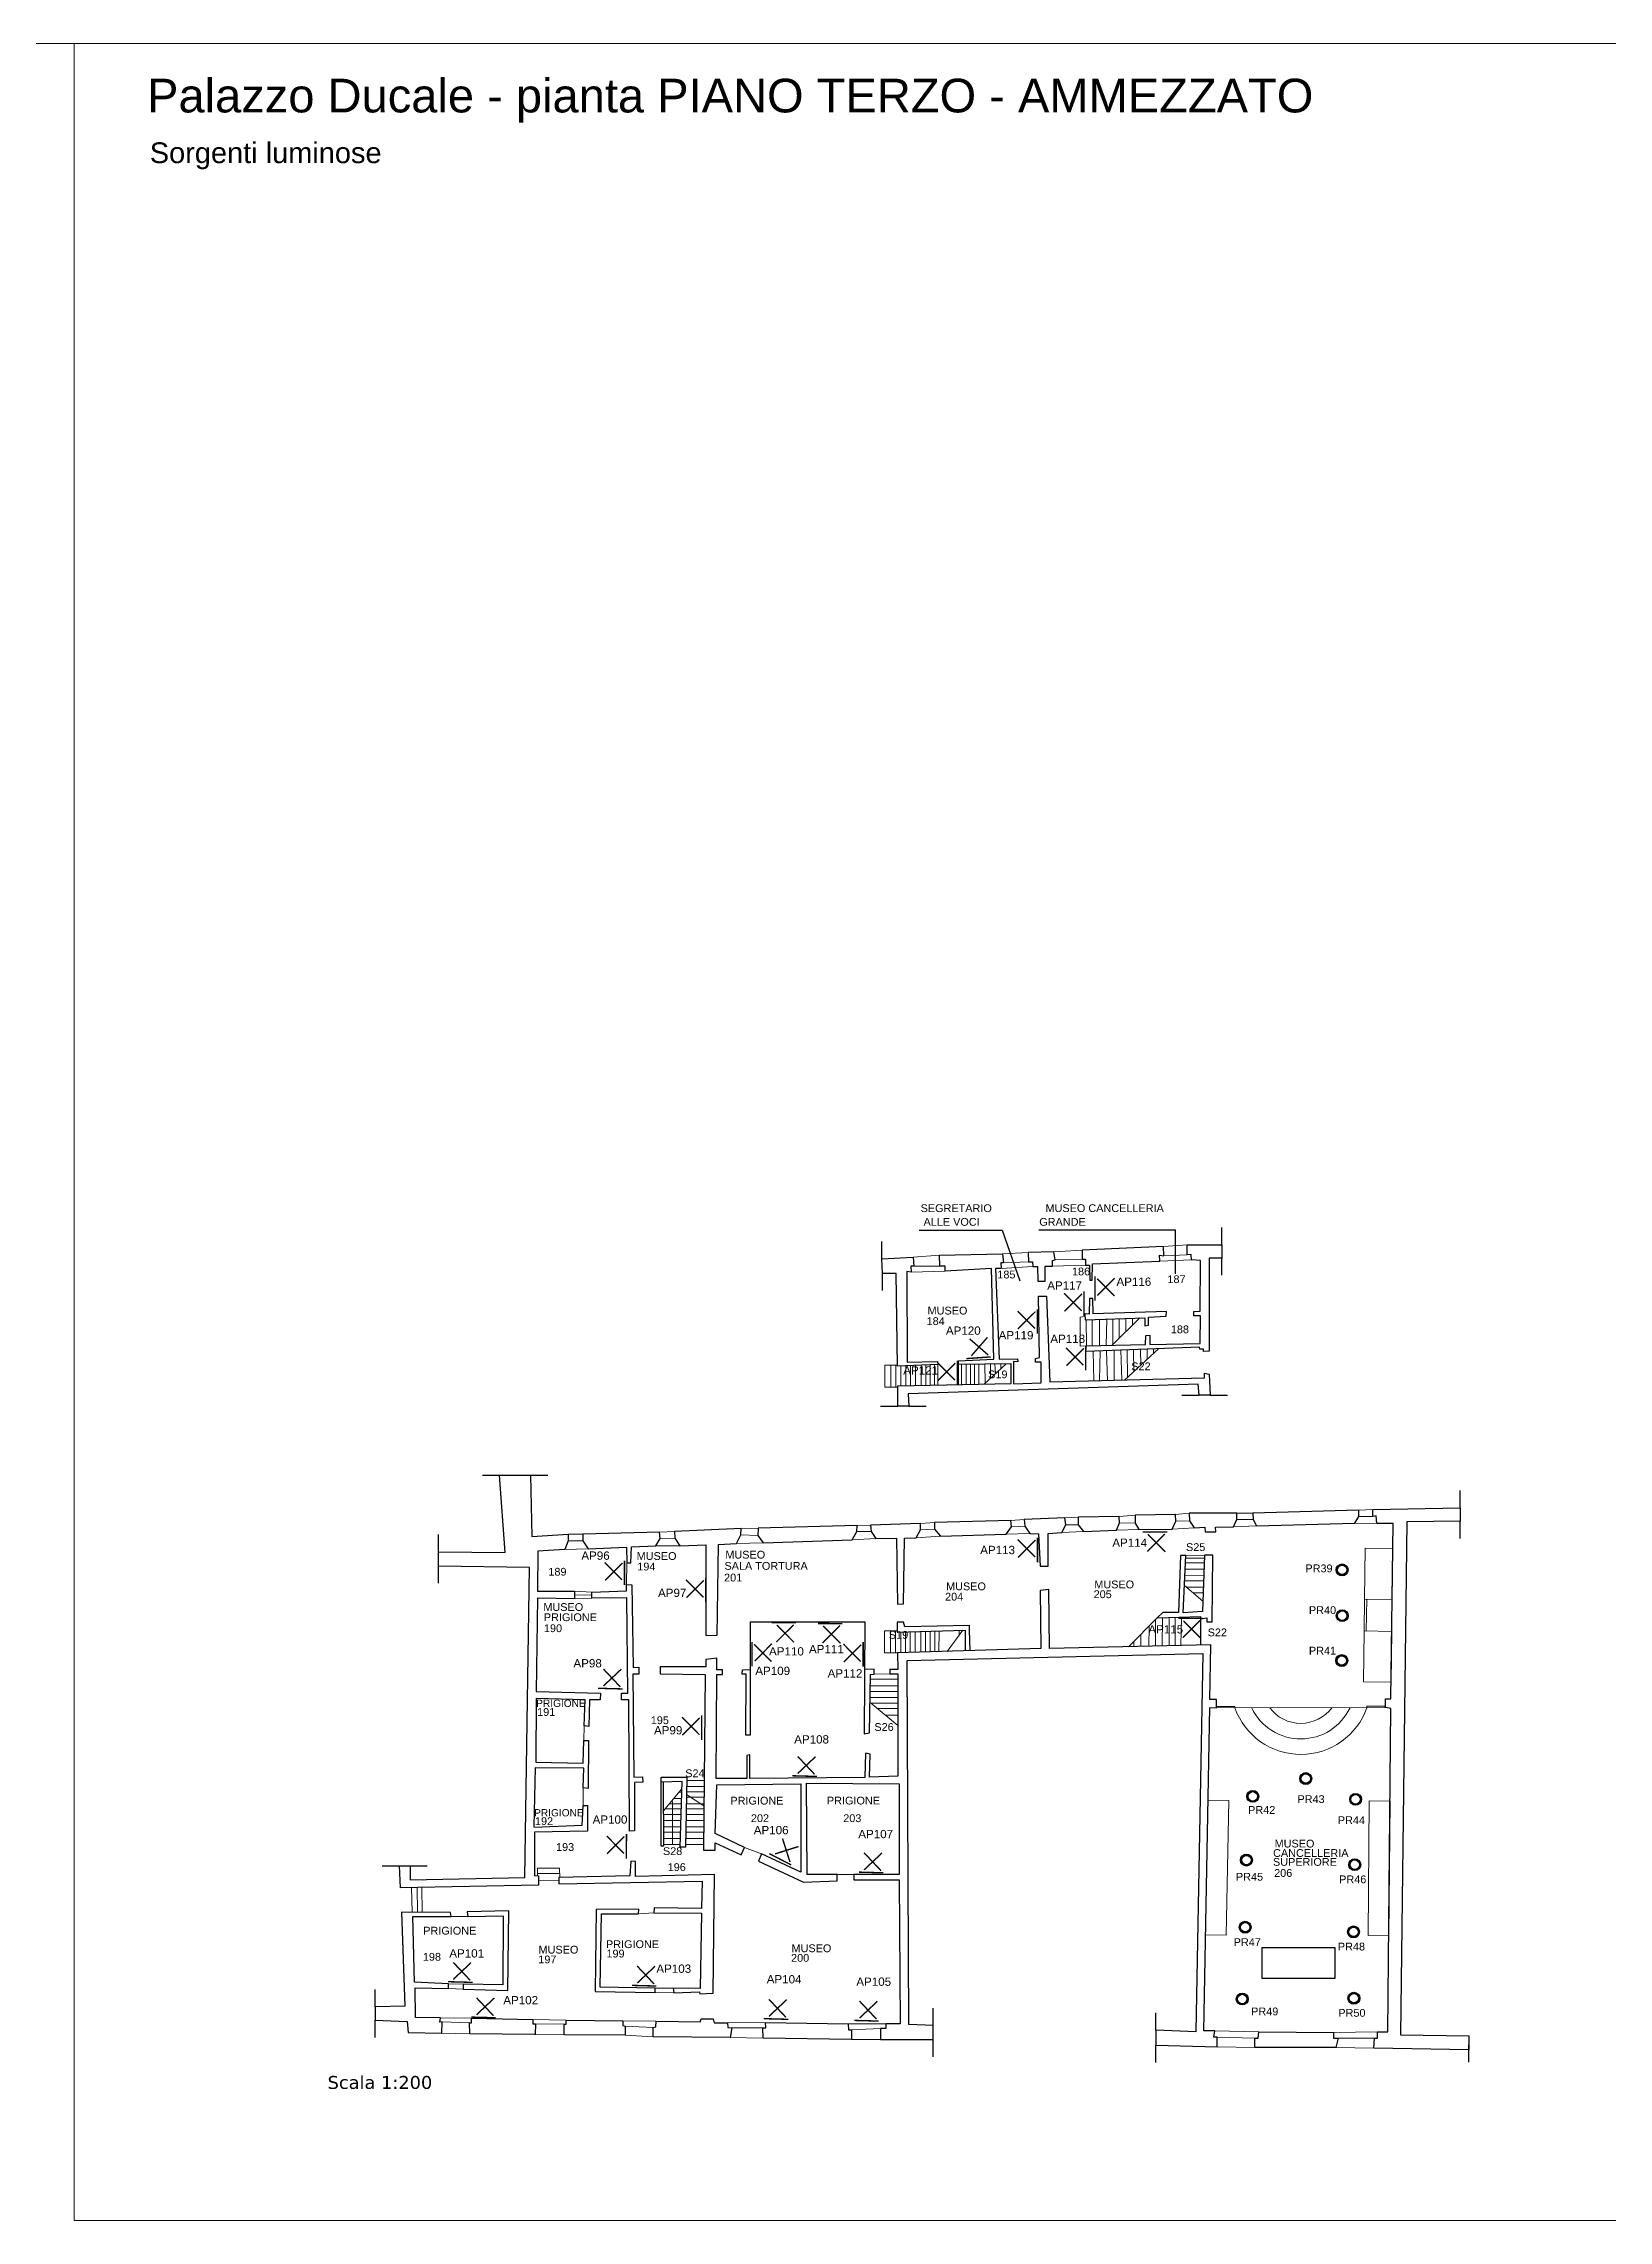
# Model space of a CAD drawing. Header units: millimetres. Extents: x 195 to 76808, y -2861 to 4318.
# Drawn here: x 61993 to 65012, y 109 to 4309 of the extents above; entities that cross this region are included whole.
import ezdxf
from ezdxf.enums import TextEntityAlignment as Align

# ---------------------------------------------------------------- set-up
doc = ezdxf.new("R2010")
doc.units = ezdxf.units.MM
for name, color, linetype, lineweight in [('_sottile', 253, 'Continuous', 5), ('LAMPADINE', 30, 'Continuous', 30), ('muri', 7, 'Continuous', 9), ('num.vani', 66, 'Continuous', 9)]:
    doc.layers.add(name, color=color, linetype=linetype, lineweight=lineweight)
doc.styles.add('ducale_200', font='arial.ttf', dxfattribs={"height": 1})
doc.styles.get("Standard").update_dxf_attribs({"font": 'arial.ttf'})

# ---------------------------------------------------------------- blocks, each defined once
blk = doc.blocks.new('re')
at = {"const_width": 0.3}
for points in [[(51.55, 419.05), (51.66, 413.81)], [(55.72, 418.12), (52.08, 414.34)], [(52.09, 417.95), (55.87, 414.31)]]:
    blk.add_lwpolyline(points, dxfattribs=at)
blk = doc.blocks.new('FB')
h = blk.add_hatch(color=256)
edge = h.paths.add_edge_path(flags=16)
edge.add_arc((323.34, 430.98), 1.01, 0, 360)
edge = h.paths.add_edge_path()
edge.add_arc((323.34, 430.98), 1.27, 0, 360)
for radius in [1.27, 1.01]:
    blk.add_circle((323.34, 430.98), radius)

msp = doc.modelspace()

# ---------------------------------------------------------------- linework, layer by layer
at = {"layer": '_sottile'}
for p, q in [((64542.6, 1405.8), (64541.3, 1307.8)), ((64596, 1405), (64542.6, 1405.8)), ((64541.3, 1307.8), (64540.5, 1246.1)), ((64541.3, 1307.8), (64594.7, 1307)), ((64545.3, 1307.7), (64544.5, 1246)), ((64141.4, 1271.2), (64085.9, 1215.8)), ((63615.3, 1246.3), (63615.3, 1203.8)), ((64540.5, 1246.1), (64539.2, 1148.1)), ((64593.9, 1245.4), (64540.5, 1246.1)), ((64539.2, 1148.1), (64592.5, 1147.4)), ((64255.3, 1100.6), (64291.1, 1100.7)), ((64255.3, 1097.6), (64581.5, 1098.2)), ((64291.1, 1097.7), (64291.1, 1100.7)), ((64545.7, 1101.2), (64581.5, 1101.2)), ((64545.7, 1098.2), (64545.7, 1101.2))]:
    msp.add_line(p, q, dxfattribs=at)
for points in [[(63842.6, 1974), (63891.9, 1976.3)], [(63942, 1977.8), (63996.6, 1980.8)], [(64153, 1987.7), (64199.2, 1991.4)], [(63666.6, 1938.3), (63732.2, 1940.6)], [(63670.4, 1967.2), (63721.2, 1971)], [(63721.6, 1950.1), (63671.9, 1949.7)], [(63839.9, 1945.2), (63901, 1949)], [(63844.5, 1956.5), (63892.7, 1958.1)], [(63939, 1949.7), (64002.7, 1952)], [(63996.6, 1963.4), (63944.3, 1961.9)], [(64146.1, 1959.6), (64207.6, 1961.9)], [(64153.7, 1970.2), (64199.2, 1971.7)], [(64001.7, 1852.7), (63992.5, 1851.8), (63992.8, 1795.7), (64003.5, 1796.2)], [(64107.9, 1850), (64054.4, 1797.3)], [(64055.8, 1848.3), (64055.8, 1798.7)], [(64068, 1848.7), (64068, 1810.7)], [(64080.9, 1849.1), (64080.9, 1823.4)], [(64093.8, 1849.5), (64093.8, 1836.1)], [(64004.2, 1846.6), (64005, 1796.2)], [(64015.6, 1847), (64015.6, 1796.4)], [(64030, 1847.4), (64030, 1796.8)], [(64043.7, 1847.9), (64042.9, 1797)], [(64017.8, 1785.6), (64018.7, 1728.8)], [(64030.8, 1786.1), (64030, 1729.1)], [(64043.6, 1786.6), (64045.3, 1729.5)], [(64058.1, 1787.1), (64058.1, 1729.8)], [(64070.9, 1787.6), (64072.7, 1730.1)], [(64143.8, 1790.5), (64078.3, 1730.3)], [(64083.1, 1788.1), (64083.9, 1735.4)], [(64095.2, 1788.5), (64095.9, 1746.4)], [(64108.9, 1789.1), (64109.4, 1758.8)], [(64121.8, 1789.5), (64122.1, 1770.6)], [(64133.9, 1790), (64134.2, 1781.7)], [(63640, 1759.2), (63615.7, 1759.2), (63615.7, 1716.8), (63640.8, 1716.8)], [(63627.1, 1759.2), (63627.1, 1716.8)], [(63637, 1716.8), (63637, 1759.2)], [(63646.8, 1719.2), (63646.8, 1757.2)], [(63655.9, 1719.3), (63655.9, 1757.6)], [(63665, 1719.5), (63665, 1757.9)], [(63674.9, 1719.7), (63674.9, 1758.3)], [(63685.5, 1720), (63685.5, 1758.7)], [(63694.6, 1720.2), (63694.6, 1759.1)], [(63703, 1720.3), (63703, 1759.4)], [(63711.3, 1720.5), (63711.3, 1759.7)], [(63718, 1720.6), (63718.2, 1760)], [(63757.6, 1760), (63757.5, 1721.5)], [(63763.7, 1760.1), (63763.7, 1721.6)], [(63772.8, 1760.2), (63772.8, 1721.8)], [(63781.1, 1760.4), (63781.1, 1722)], [(63788.7, 1760.5), (63788.7, 1722.1)], [(63797.1, 1760.6), (63797.1, 1722.3)], [(63849.5, 1761.4), (63807.2, 1722.5)], [(63808.4, 1760.8), (63809.3, 1724.4)], [(63819.8, 1760.9), (63819.8, 1734.1)], [(63828, 1761.1), (63829.1, 1742.6)], [(63839.6, 1752.3), (63839.6, 1761.2)], [(64176.3, 1470.8), (64202.9, 1473.1)], [(64294.7, 1473.1), (64325.8, 1473.1)], [(64529.9, 1479.1), (64557.2, 1480.7)], [(63004.7, 1432.9), (63032.8, 1432.9)], [(63180.8, 1436.6), (63209.6, 1438.2)], [(63337.8, 1431.3), (63370.5, 1430.6)], [(63338.6, 1443.5), (63371.2, 1444.2)], [(63561.7, 1438.2), (63589, 1438.2)], [(63562.4, 1449.5), (63588.2, 1450.3)], [(63676.3, 1426), (63723.3, 1429.1)], [(63684.6, 1453.3), (63711.2, 1455.6)], [(63684.6, 1441.2), (63711.2, 1442.7)], [(63850, 1432.9), (63895.6, 1434.4)], [(63858.9, 1459.4), (63884.2, 1460.9)], [(63859.9, 1447.3), (63885.7, 1448.4)], [(63957, 1435.9), (63998.8, 1438.2)], [(63963.1, 1464.7), (63988.9, 1465.5)], [(63964.6, 1451.1), (63988.9, 1451.1)], [(64062.5, 1440.4), (64105.7, 1442)], [(64067.8, 1467), (64098.9, 1469.3)], [(64068.6, 1454.9), (64098.9, 1454.1)], [(64170.2, 1442.7), (64212.7, 1445)], [(64177.1, 1457.9), (64203.6, 1458.7)], [(64288.6, 1447.3), (64332.6, 1448.8)], [(64294.7, 1460.9), (64326.6, 1460.9)], [(64522.3, 1454.1), (64564.8, 1453.3)], [(64529.9, 1467), (64557.2, 1467)], [(62998.6, 1403.3), (63043.4, 1404.8)], [(63004.7, 1420), (63032.8, 1420)], [(63173.9, 1410.1), (63220.2, 1410.1)], [(63182.3, 1424.5), (63210.3, 1425.3)], [(63329.5, 1414.6), (63381.1, 1416.2)], [(63552.6, 1422.2), (63598.1, 1424.5)], [(64232.3, 1386.6), (64195.9, 1386.6)], [(64232.5, 1392.6), (64196.1, 1391.9)], [(63117.8, 1377.5), (63117, 1335.7)], [(64231.1, 1352.3), (64194.5, 1353.3)], [(64231.5, 1365.3), (64195, 1365.3)], [(64231.9, 1377.5), (64195.5, 1377.5)], [(63016.9, 1322.8), (63050.2, 1321.3)], [(63016.9, 1315.6), (63050.2, 1315.2)], [(63016.9, 1308.4), (63050.2, 1309.2)], [(64229.4, 1303.4), (64193.7, 1334)], [(64230.7, 1342.6), (64194.1, 1342.6)], [(64230.3, 1330.4), (64197.9, 1330.4)], [(64229.9, 1319.8), (64210.3, 1319.8)], [(64137.6, 1217), (64137.6, 1267.4)], [(64150.5, 1217.3), (64151.4, 1271.6)], [(64164.2, 1217.7), (64164.2, 1272.1)], [(64175.6, 1217.9), (64175.6, 1272.5)], [(64186.9, 1218.2), (64187.8, 1272.9)], [(63639.6, 1246.3), (63615.3, 1246.3), (63615.3, 1203.8), (63640.3, 1203.8)], [(63626.7, 1246.3), (63626.7, 1203.8)], [(63636.5, 1203.8), (63636.5, 1246.3)], [(63646.4, 1204), (63646.4, 1244.2)], [(63655.5, 1204.3), (63655.5, 1244.5)], [(63664.6, 1204.5), (63664.6, 1244.7)], [(63674.5, 1204.8), (63674.5, 1245)], [(63685.1, 1205.2), (63685.1, 1245.3)], [(63694.2, 1205.4), (63694.2, 1245.6)], [(63703.1, 1205.7), (63703.1, 1245.8)], [(63712, 1205.9), (63712, 1246)], [(63720.1, 1206.1), (63720.3, 1246.2)], [(63766.1, 1247.6), (63735.8, 1206.7)], [(63759, 1247.4), (63759, 1238)], [(64095.9, 1216), (64095.9, 1225.7)], [(64109.5, 1216.3), (64109.5, 1239.4)], [(64124.7, 1216.7), (64125.5, 1255.3)], [(63640.6, 1140), (63587.8, 1140)], [(63640.6, 1152.9), (63588.1, 1152.9)], [(63625.4, 1163.5), (63595.1, 1162.7)], [(63640.6, 1063.7), (63587.1, 1108.2)], [(63640.6, 1117.9), (63587.3, 1117.9)], [(63640.6, 1129.3), (63587.6, 1129.3)], [(63640.6, 1106.6), (63589.1, 1106.6)], [(63640.6, 1096.7), (63601, 1096.7)], [(63035.8, 1063.3), (63035.1, 1034.5)], [(63616.5, 1083.8), (63640.6, 1083.8)], [(63033.5, 943.4), (63033.5, 909.3)], [(63224, 941.7), (63188.3, 898.5)], [(63223.8, 935.3), (63219.2, 935.3)], [(63266.7, 925.6), (63233.1, 925.6)], [(63266.5, 908.9), (63233.2, 930.6)], [(63266.7, 935.5), (63233.3, 935.5)], [(63266.8, 946.1), (63233.5, 946.1)], [(63266.9, 957.5), (63233.7, 957.5)], [(63222.7, 891.8), (63188.3, 891.8)], [(63223, 902.7), (63191.7, 902.7)], [(63223.2, 912.6), (63199.9, 912.6)], [(63206, 835.3), (63206, 855.7), (63205.8, 916.8)], [(63223.5, 922.9), (63208.5, 922.9)], [(63266.4, 891.8), (63232.5, 891.8)], [(63266.5, 902.8), (63232.7, 902.8)], [(63266.5, 912.7), (63232.9, 912.7)], [(63222.4, 880.4), (63188.4, 880.4)], [(63222, 868.3), (63188.5, 868.3)], [(63221.7, 857.7), (63188.6, 857.7)], [(63221.4, 846), (63188.6, 846)], [(63265.9, 846), (63231.6, 846)], [(63266, 857.7), (63231.8, 857.7)], [(63266.1, 868.3), (63232, 868.3)], [(63266.3, 880.4), (63232.2, 880.4)], [(63221.1, 833.9), (63188.7, 833.9)], [(63265.8, 833.9), (63231.3, 833.9)], [(63344.7, 828.1), (63378, 815.9)], [(62988.4, 770.5), (62988.2, 788.6), (62945.3, 788.4), (62945.5, 773.8)], [(62988.3, 778.4), (62945.5, 778)], [(62986.5, 765.3), (62947.7, 764.7)], [(63523.7, 776.5), (63555.6, 776.5)], [(62702.3, 751.1), (62703.7, 703.5)], [(62713.5, 751.3), (62714.3, 703.4)], [(62722.2, 751.5), (62723, 703.3)], [(62811.2, 695.3), (62779.3, 695.3)], [(63140.5, 700.6), (63170.1, 702.1)], [(62774, 565.5), (62802.1, 564.8)], [(62802.1, 554.9), (62774, 556.4)], [(63172.4, 557.2), (63207.3, 557.2)], [(63172.4, 548.8), (63208.8, 548.1)], [(62758.1, 499.5), (62818.5, 498.8)], [(62761.1, 469.9), (62814.8, 468.9)], [(62814.2, 489.9), (62761.9, 491.9)], [(62936.7, 496.7), (63000.9, 495)], [(62939.5, 467.9), (62997.1, 466.9)], [(62997.1, 487.4), (62941.5, 488.1)], [(63110.2, 494.2), (63174.7, 493.4)], [(63168.6, 481.3), (63114.7, 483.6)], [(63114.7, 466.1), (63168.6, 463.1)], [(63312, 490.4), (63385.6, 490.8)], [(63380.3, 480.5), (63320.4, 480.5)], [(63545, 488.1), (63617.8, 488.1)], [(63607.2, 479), (63551.4, 476.8)], [(64337.2, 473), (64252.2, 474.5)], [(64256.7, 462.3), (64329.6, 460.8)], [(64566.3, 473), (64481.4, 471.4)], [(63317.3, 461.6), (63381.1, 460.8)], [(63551.4, 457.8), (63607.2, 457.8)], [(64329.6, 442.6), (64256.7, 444.1)], [(64485.9, 442.6), (64558.8, 441.1)], [(64490.5, 460.8), (64560.3, 460.8)]]:
    msp.add_lwpolyline(points, dxfattribs=at)
for points in [[(64239.1, 919.8), (64234.3, 659.9), (64274.3, 659.1), (64279.1, 919.1)], [(64590.4, 917.9), (64587.9, 657.9), (64547.9, 658.3), (64550.4, 918.2)]]:
    msp.add_lwpolyline(points, close=True, dxfattribs=at)
for radius, start, end in [(135, 199.5715, 340.6291), (105, 205.4772, 334.7234), (75, 216.9702, 323.2304)]:
    msp.add_arc((64418.3, 1142.9), radius, start, end, dxfattribs=at)
at = {"layer": 'muri'}
msp.add_line((59135.1, 4308.8), (62051.8, 4308.8), dxfattribs=at)
at = {"layer": 'muri', "linetype": 'ByBlock', "lineweight": 30}
for p, q in [((63912.7, 2020), (64176.1, 2020)), ((64176.1, 2020), (64176.1, 1935.4)), ((64186.3, 1391.9), (64182.4, 1281.9)), ((64196.1, 1391.9), (64186.3, 1391.9)), ((64191.5, 1281.1), (64196.1, 1391.9)), ((64232.5, 1392.6), (64228.7, 1283.4)), ((64248.4, 1392.6), (64232.5, 1392.6)), ((64246.9, 1263.6), (64248.4, 1392.6)), ((64594.7, 1307), (64596, 1405)), ((63932, 1325.9), (63915.3, 1324.3)), ((63915.3, 1324.3), (63916.8, 1212)), ((63933.5, 1212), (63932, 1325.9)), ((63356, 1263.7), (63577.4, 1263.5)), ((63356, 1263.7), (63356, 1045.1)), ((63577.4, 1263.5), (63576.1, 1047.4)), ((64152, 1281.9), (64141.4, 1271.2)), ((64141.4, 1271.2), (64224.9, 1274.3)), ((64182.4, 1281.9), (64152, 1281.9)), ((64228.7, 1283.4), (64191.5, 1281.1)), ((64224.9, 1274.3), (64224.9, 1269.7)), ((64224.9, 1269.7), (64237, 1271.2)), ((64237, 1271.2), (64237, 1263.6)), ((64237, 1263.6), (64246.9, 1263.6)), ((64244.6, 1219.6), (63933.5, 1212)), ((64242.7, 1113.8), (64244.6, 1219.6)), ((64592.5, 1147.4), (64593.9, 1245.4)), ((63182.3, 1177.1), (63182.3, 1163.5)), ((63270.3, 1177.1), (63182.3, 1177.1)), ((63291.5, 1193.8), (63270.3, 1190.8)), ((63270.3, 1190.8), (63270.3, 1177.1)), ((63291.5, 1171.1), (63291.5, 1193.8)), ((63916.8, 1212), (63640.3, 1203.8)), ((63640.3, 1203.8), (63640.6, 1171.8)), ((63658.8, 1189.3), (64229.4, 1202.9)), ((63661.8, 486.6), (63658.8, 1189.3)), ((64229.4, 1202.9), (64215.8, 473)), ((63182.3, 1163.5), (63268.8, 1162)), ((63268.8, 1162), (63265.7, 823.5)), ((63290, 961.6), (63291.5, 1162)), ((63302.2, 1171.1), (63291.5, 1171.1)), ((63291.5, 1162), (63302.2, 1162)), ((63302.2, 1162), (63302.2, 1171.1)), ((63340.4, 1162.7), (63340.9, 1171.3)), ((63348.2, 1162.5), (63340.4, 1162.7)), ((63340.9, 1171.3), (63356, 1172.1)), ((63347.7, 1045.1), (63348.2, 1162.5)), ((63595.1, 1172.6), (63576.9, 1171.8)), ((63586, 1049.7), (63588.2, 1162)), ((63588.2, 1162), (63595.1, 1162.7)), ((63595.1, 1162.7), (63595.1, 1172.6)), ((63625.4, 1171.8), (63625.4, 1163.5)), ((63640.6, 1171.8), (63625.4, 1171.8)), ((63625.4, 1163.5), (63640.6, 1163.5)), ((63640.6, 1163.5), (63640.6, 966.2)), ((64230.9, 474.5), (64242.4, 1098.2)), ((64242.4, 1098.2), (64255.3, 1097.6)), ((64255.3, 1113.8), (64242.7, 1113.8)), ((64255.3, 1097.6), (64255.3, 1113.8)), ((63356, 1045.1), (63347.7, 1045.1)), ((63576.1, 1047.4), (63586, 1049.7)), ((63578.4, 1010.2), (63576.9, 963.1)), ((63587.5, 1008.7), (63578.4, 1010.2)), ((63586, 963.9), (63587.5, 1008.7)), ((63355.3, 1007.2), (63349.2, 1005.6)), ((63349.2, 1005.6), (63349.2, 961.6)), ((63355.3, 961.6), (63355.3, 1007.2)), ((63640.6, 966.2), (63586, 963.9)), ((63288.5, 855.4), (63291.5, 949.5)), ((63349.2, 961.6), (63290, 961.6)), ((63291.5, 949.5), (63453.9, 951)), ((63576.9, 963.1), (63355.3, 961.6)), ((63453.9, 951), (63453.9, 781)), ((63464.6, 952.5), (63643.6, 951)), ((63466.1, 776.5), (63464.6, 952.5)), ((63643.6, 951), (63643.6, 776.5)), ((63344.7, 828.1), (63288.5, 855.4)), ((63265.7, 823.5), (63288.5, 823.5)), ((63288.5, 837.2), (63338.6, 814.4)), ((63288.5, 823.5), (63288.5, 837.2)), ((63338.6, 814.4), (63344.7, 828.1)), ((63378, 815.9), (63372, 802.3)), ((63372, 802.3), (63458.5, 761.3)), ((63453.9, 781), (63378, 815.9)), ((63458.5, 761.3), (63523.7, 764.3)), ((63523.7, 776.5), (63466.1, 776.5)), ((63523.7, 764.3), (63523.7, 776.5)), ((63643.6, 776.5), (63555.6, 776.5)), ((63555.6, 776.5), (63555.6, 765.9)), ((63555.6, 765.9), (63643.6, 765.9)), ((63643.6, 765.9), (63645.1, 488.1)), ((63617.8, 479), (63607.2, 479)), ((63607.2, 479), (63607.2, 457.8)), ((63617.8, 488.1), (63617.8, 479)), ((63645.1, 488.1), (63617.8, 488.1)), ((63708.9, 485.1), (63661.8, 486.6)), ((63708.9, 457.8), (63708.9, 485.1)), ((64138.4, 476), (64138.4, 447.2)), ((64215.8, 473), (64138.4, 476)), ((64252.2, 474.5), (64230.9, 474.5)), ((64250.7, 462.3), (64252.2, 474.5)), ((64256.7, 462.3), (64250.7, 462.3)), ((64256.7, 444.1), (64256.7, 462.3)), ((63607.2, 457.8), (63708.9, 457.8)), ((64138.4, 447.2), (64256.7, 444.1))]:
    msp.add_line(p, q, dxfattribs=at)
at = {"layer": 'muri', "linetype": 'Continuous', "ltscale": 0.1}
msp.add_lwpolyline([(62051.8, 4308.8), (67971.8, 4308.8), (67971.8, 108.8), (62051.8, 108.8)], close=True, dxfattribs=at)
at = {"layer": 'muri', "linetype": 'ByBlock', "lineweight": 30}
for points in [[(63682, 2019.6), (63842, 2019.6), (63875.9, 1921.9)], [(64266, 1991.4), (64266, 2024.8)], [(63609.6, 1964.1), (63609.6, 1997.5)], [(63942, 1977.8), (63891.9, 1976.3), (63892.7, 1958.1), (63900.3, 1958.1), (63901, 1949), (63910.1, 1949), (63910.9, 1920.9), (63925.3, 1920.9), (63925.3, 1949.7), (63939, 1949.7), (63939, 1961.1), (63944.3, 1961.9), (63942, 1977.8)], [(64153, 1987.7), (63996.6, 1980.8), (63996.6, 1963.4), (64002.7, 1963.4), (64002.7, 1952), (64010.3, 1952), (64011.1, 1923.2), (64015.6, 1923.2), (64016.4, 1954.3), (64146.1, 1959.6), (64145.4, 1971), (64153.7, 1970.2), (64153, 1987.7)], [(63611.2, 1902.7), (63611.2, 1936.1)], [(64266, 1932.3), (64266, 1965.6)], [(64159, 1862.4), (64017.9, 1857.9), (64017.1, 1887.5), (64010.3, 1887.5), (64009.8, 1857.4), (64001.4, 1857.9), (64002, 1846.5), (64117.3, 1850.3), (64117.3, 1835.1), (64124.1, 1835.9), (64124.1, 1851.8), (64158.3, 1853.3), (64159, 1862.4)], [(64188.7, 1700.8), (64222, 1700.8)], [(64243.1, 1700.8), (64276.5, 1700.8)], [(63607.4, 1679.6), (63640.8, 1679.6)], [(63662, 1679.6), (63695.4, 1679.6)], [(62938.7, 867.5), (63032, 871.3), (63033.5, 909.3), (63041.9, 909.3), (63041.9, 860), (62939.5, 857.7), (62939.5, 774.2), (62947.6, 773.6), (62947.8, 756), (62681.5, 750.7), (62679.2, 793.2), (62699.7, 793.2), (62699.7, 765.9), (62921.2, 770.4), (62930.3, 1368.4), (62754.3, 1371.4), (62754.3, 1398.7), (62883.3, 1397.2), (62872.5, 1546.7), (62931.9, 1546.7), (62934.9, 1428.3), (63004.7, 1432.9), (63004.7, 1420), (62998.6, 1403.3), (62946.3, 1400.2), (62945.5, 1322.8), (63016.9, 1322.8), (63016.9, 1308.4), (62945.5, 1309.2), (62943.2, 1129.3), (63066.9, 1126.3), (63066.2, 1113.4), (63045.7, 1113.4), (63044.9, 1061.8), (63035.8, 1063.3), (63037.3, 1113.4), (62943.2, 1115.7), (62942.5, 992.7), (63033.5, 991.2), (63035.1, 1034.5), (63044.2, 1034.5), (63043.4, 941.9), (63033.5, 943.4), (63035.1, 981.4), (62941, 982.1), (62938.7, 869.1)], [(62839.2, 1546.7), (62872.5, 1546.7)], [(62931.9, 1546.7), (62965.2, 1546.7)], [(64725.7, 1483.7), (64725.7, 1517)], [(64176.3, 1470.8), (64098.9, 1469.3), (64098.9, 1454.1), (64105.7, 1442), (64170.2, 1442.7), (64177.1, 1457.9), (64176.3, 1470.8)], [(64294.7, 1473.1), (64202.9, 1473.1), (64203.6, 1458.7), (64212.7, 1445), (64233.2, 1446.5), (64234, 1437.4), (64254.5, 1437.4), (64253.7, 1446.5), (64288.6, 1447.3), (64294.7, 1460.9), (64294.7, 1473.1)], [(64529.9, 1479.1), (64325.8, 1473.1), (64326.6, 1460.9), (64332.6, 1448.8), (64522.3, 1454.1), (64529.9, 1467), (64529.9, 1479.1)], [(62754.3, 1398.7), (62754.3, 1432.1)], [(63180.8, 1436.6), (63032.8, 1432.9), (63032.8, 1420), (63043.4, 1404.8), (63117, 1407.8), (63117.8, 1377.5), (63125.4, 1377.5), (63126.9, 1408.6), (63173.9, 1410.1), (63182.3, 1424.5), (63180.8, 1436.6)], [(63338.6, 1443.5), (63209.6, 1438.2), (63210.3, 1425.3), (63220.2, 1410.1), (63270.3, 1412.4), (63270.3, 1237.1), (63292.3, 1237.8), (63294.6, 1413.1), (63329.5, 1414.6), (63337.8, 1431.3), (63338.6, 1443.5)], [(63562.4, 1449.5), (63371.2, 1444.2), (63370.5, 1430.6), (63381.1, 1416.2), (63552.6, 1422.2), (63561.7, 1438.2), (63562.4, 1449.5)], [(63684.6, 1453.3), (63588.2, 1450.3), (63589, 1438.2), (63598.1, 1424.5), (63638.3, 1425.3), (63639.8, 1297.8), (63652, 1298.5), (63653.5, 1425.3), (63676.3, 1426), (63684.6, 1441.2), (63684.6, 1453.3)], [(63858.9, 1459.4), (63711.2, 1455.6), (63711.2, 1442.7), (63723.3, 1429.1), (63850, 1432.9), (63859.9, 1447.3), (63858.9, 1459.4)], [(63963.1, 1464.7), (63884.2, 1460.9), (63885.7, 1448.4), (63895.6, 1434.4), (63912.2, 1433.6), (63915.3, 1371.4), (63930.5, 1371.4), (63930.5, 1434.4), (63957, 1435.9), (63964.6, 1451.1), (63963.1, 1464.7)], [(64067.8, 1467), (63988.9, 1465.5), (63988.9, 1451.1), (63998.8, 1438.2), (64062.5, 1440.4), (64068.6, 1454.9), (64067.8, 1467)], [(64725.7, 1424.6), (64725.7, 1457.9)], [(62754.3, 1338.1), (62754.3, 1371.4)], [(63127.6, 1335), (63129.9, 1175.6), (63141.3, 1176.4), (63141.3, 1162.7), (63129.2, 1162.7), (63131.7, 963.9), (63148.2, 964.4), (63148.6, 954.5), (63132.5, 954), (63133, 860.7), (63123.1, 860), (63121.6, 1113.4), (63107.9, 1113.4), (63107.9, 1126.3), (63120.1, 1126.3), (63117.8, 1309.9), (63050.2, 1309.2), (63050.2, 1321.3), (63117, 1323.6), (63117, 1335.7), (63127.6, 1335)], [(63780.2, 1208), (63778.7, 1247.7), (63778.7, 1256.8), (63654.3, 1253.8), (63652, 1262.9), (63639.6, 1262.9), (63639.6, 1244), (63770.4, 1247.7), (63770.4, 1207.7)], [(64224.9, 1269.7), (64224.9, 1219.1)], [(63184.2, 954.4), (63184.2, 964.3), (63233.9, 964.3), (63231.2, 828.8), (63221, 829.2), (63224.4, 955.6), (63184.2, 954.4)], [(63188, 954.5), (63188.7, 830.7), (63184.2, 831.1), (63184.2, 954.4)], [(63287, 776.5), (63134.5, 772.7), (63134.5, 801.5), (63125.4, 802.3), (63123.8, 773.4), (62986.5, 770.4), (62986.5, 758.3), (63263.5, 763.6), (63261.9, 710.5), (63170.9, 712), (63170.1, 702.1), (63261.9, 701.4), (63259.7, 556.4), (63207.3, 557.2), (63208.8, 548.1), (63258.2, 549.6), (63258.9, 545.8), (63284.7, 547.3), (63287, 776.5)], [(62645.8, 793.2), (62679.2, 793.2)], [(62699.7, 793.2), (62733, 793.2)], [(62802.1, 564.8), (62802.1, 554.9), (62888.6, 552.6), (62890.1, 705.9), (62809.7, 704.4), (62811.2, 695.3), (62879.5, 696.8), (62878.7, 563.3), (62802.1, 564.8)], [(63141.3, 709.7), (63058.6, 708.9), (63057.1, 550.4), (63172.4, 548.8), (63172.4, 557.2), (63066.2, 558.7), (63069.2, 700.6), (63140.5, 700.6), (63141.3, 709.7)], [(62632.1, 520.8), (62632.1, 554.1)], [(63708.9, 485.1), (63708.9, 518.4)], [(64138.4, 476), (64138.4, 509.3)], [(62632.1, 461.8), (62632.1, 495.1)], [(62939.5, 467.9), (62814.8, 468.9), (62814.2, 489.9), (62818.3, 489.9), (62818.5, 498.8), (62936.7, 496.7), (62936.7, 488.1), (62941.5, 488.1), (62941.2, 467.6), (62939.5, 467.9)], [(63114.7, 466.1), (62997.1, 466.9), (62997.1, 487.4), (63000.9, 487.4), (63000.9, 495), (63110.2, 494.2), (63110.2, 485.1), (63114.7, 483.6), (63114.7, 466.1)], [(63317.3, 461.6), (63168.6, 463.1), (63168.6, 481.3), (63173.9, 482.1), (63174.7, 493.4), (63259.7, 491.9), (63261.2, 498), (63284.7, 498), (63286.2, 490.4), (63312, 490.4), (63312.8, 481.3), (63320.4, 480.5), (63317.3, 461.6)], [(63551.4, 457.8), (63381.1, 460.8), (63380.3, 480.5), (63386, 480.2), (63385.6, 490.8), (63545, 488.1), (63545.4, 476.4), (63551.4, 476.8), (63551.4, 457.8)], [(64485.9, 442.6), (64329.6, 442.6), (64329.6, 460.8), (64335.7, 460.8), (64337.2, 473), (64481.4, 471.4), (64481.4, 460.8), (64490.5, 460.8), (64485.9, 442.6)], [(63708.9, 424.4), (63708.9, 457.8)], [(64138.4, 413.8), (64138.4, 447.2)], [(64742.4, 414.3), (64742.4, 447.6)]]:
    msp.add_lwpolyline(points, dxfattribs=at)
for points in [[(64266, 1965.6), (64241.7, 1965.6), (64241.7, 1785.8), (64230.4, 1785), (64230.4, 1789.6), (64223.5, 1789.6), (64222.8, 1793.4), (64003.7, 1785), (64003.5, 1796.2), (64118.8, 1798.7), (64119, 1816.3), (64127.2, 1816.9), (64127.2, 1798.9), (64224.3, 1801), (64225, 1854.1), (64212.1, 1854.1), (64212.1, 1862.4), (64224.3, 1863.2), (64225, 1961.1), (64207.6, 1961.9), (64206.8, 1972.5), (64199.2, 1971.7), (64199.2, 1991.4), (64266, 1991.4)], [(63609.6, 1964.1), (63670.4, 1967.2), (63671.9, 1949.7), (63665.8, 1949.7), (63666.6, 1938.3), (63658.2, 1939.8), (63659, 1764.6), (63717.4, 1766.1), (63718.2, 1760), (63640, 1757), (63637.7, 1936.1), (63611.2, 1936.1)], [(64222, 1700.8), (64220.5, 1722.1), (63660.5, 1703.9), (63662, 1679.6), (63640.8, 1679.6), (63640.8, 1719), (63859.3, 1723.6), (63859.3, 1761.5), (63757.6, 1760), (63757.6, 1767.6), (63825.9, 1770.6), (63821.4, 1945.2), (63732.2, 1940.6), (63731.8, 1949.7), (63721.6, 1950.1), (63721.2, 1971), (63842.6, 1974), (63844.5, 1956.5), (63839.2, 1956.2), (63839.9, 1945.2), (63828.9, 1945.2), (63836.5, 1770.6), (63871.9, 1771.1), (63872.2, 1765.6), (63863.6, 1765.8), (63863.6, 1723.1), (63917, 1725.1), (63917, 1764.6), (63906.3, 1764.6), (63906.3, 1772.1), (63913.9, 1773.7), (63912.4, 1892), (63927.6, 1892), (63933.7, 1726.6), (64232.6, 1734.2), (64232.6, 1743.3), (64241.7, 1741.8), (64243.1, 1700.8)], [(64742.4, 438.1), (64558.8, 441.1), (64560.3, 460.8), (64566.3, 460.8), (64566.3, 473), (64586.1, 473), (64592.1, 1096.7), (64581.5, 1098.2), (64581.5, 1114.9), (64592.1, 1114.9), (64596.7, 1453.3), (64564.8, 1453.3), (64563.3, 1468.5), (64557.2, 1467), (64557.2, 1480.7), (64725.7, 1483.7), (64725.7, 1457.9), (64622.5, 1456.4), (64610.4, 466.9), (64742.4, 465.3)], [(62632.1, 495.1), (62694.4, 492.7), (62695.9, 471.4), (62761.1, 469.9), (62761.9, 491.9), (62757.3, 491.2), (62758.1, 499.5), (62710.3, 500.3), (62709.5, 557.9), (62774, 556.4), (62774, 565.5), (62708, 568.6), (62705, 695.3), (62779.3, 695.3), (62777.8, 702.9), (62683, 703.6), (62689.8, 522.3), (62632.1, 520.8)], [(64342.9, 576.5), (64484.6, 576.5), (64484.6, 634.6), (64342.9, 634.6)]]:
    msp.add_lwpolyline(points, close=True, dxfattribs=at)
for points in [[(64214.6, 1315.4, 0, 13.4, 0), (64214.6, 1335.8, 0, 0, 0), (64214.4, 1396.9, 0, 0, 0)], [(63614.1, 1086.1, 0, 13.4, 0), (63614.1, 1106.5, 0, 0, 0), (63613.9, 1167.6, 0, 0, 0)], [(62682.6, 726.7, 0, 13.4, 0), (62703, 726.7, 0, 0, 0), (62731.7, 726.8, 0, 0, 0)]]:
    msp.add_lwpolyline(points, format="xyseb", dxfattribs=at)

# ---------------------------------------------------------------- block references
at = {"layer": 'LAMPADINE', "yscale": 9.033835601794294, "zscale": 9.033835601794319}
for p, xscale, rotation in [((63490, 5660.3), -9.03383560179411, 180.9905986250345), ((64547, 5628.5), 9.033835601793955, 178.7657993924797), ((64457.1, 5594.3), 9.033835601793955, 178.7657993924797), ((67577.2, 1497.1), 9.033835601794323, 92.88680344450167), ((64302.8, 5494.7), 9.033835601793955, 178.7657993924797), ((64550.5, 5523.5), 9.033835601793955, 178.7657993924797), ((64457.3, 5153.5), 9.033835601793955, 178.7657993924797), ((67889.6, 1971.9), -9.03383560179432, 91.04676835108546), ((63660.5, 5109.4), 9.033835601793955, 178.7657993924797), ((63817.4, 5075.8), 9.033835601793955, 178.7657993924797), ((67173.6, 1797), -9.03383560179432, 91.04676835108546), ((67263, 1795.3), -9.03383560179432, 91.04676835108546), ((67958.1, 1805.4), -9.03383560179432, 91.04676835108546), ((62812.5, 4952.5), -9.033835601793955, 181.2342006075203), ((64121, 4951.9), 9.033835601793955, 178.7657993924797), ((66821.6, 489.5), 9.033835601794292, 87.26131458470195), ((63809.6, 4810.7), 9.033835601793955, 178.7657993924797), ((67196.5, 320.7), 9.033835601794292, 87.26131458470195), ((63664.3, 4581.6), 9.033835601793955, 178.7657993924797), ((66497.5, -1399.3), 9.033835601794125, 61.49721871093715), ((67324.6, 134.8), 9.033835601794292, 87.26131458470195), ((66531.9, -76.6), 9.033835601794292, 87.26131458470195), ((66886.8, -83.7), 9.033835601794292, 87.26131458470195), ((66576.8, -144.9), 9.033835601794292, 87.26131458470195), ((67141, -147.9), 9.033835601794292, 87.26131458470195), ((67315.7, -151.3), 9.033835601794292, 87.26131458470195)]:
    msp.add_blockref('re', p, dxfattribs=dict(at, xscale=xscale, rotation=rotation))
at = {"layer": 'LAMPADINE', "xscale": 9.033835601794635, "yscale": 9.033835601794294, "zscale": 9.033835601794319}
for p in [(61576.8, -2529.5), (61577.1, -2617.8), (61576.3, -2704.3), (61506.7, -2932.1), (61404.6, -2966.4), (61603, -2972.1), (61392.3, -3089.3), (61601.3, -3098.2), (61389.9, -3218.9), (61598.9, -3227.9), (61384.2, -3357.4), (61599.7, -3355.8)]:
    msp.add_blockref('FB', p, dxfattribs=at)

# ---------------------------------------------------------------- texts
at = {"layer": 'LAMPADINE', "color": 150, "width": 767, "attachment_point": 1, "line_spacing_factor": 0.75, "style": 'ducale_200'}
for s, insert, char_height in [('AP117', (63929, 1920.7), 16), ('AP116', (64062.6, 1928), 16), ('AP120', (63733.5, 1833.6), 16), ('AP119 ', (63835.3, 1824.7), 16), ('AP118', (63935, 1817.8), 16), ('AP121', (63651.2, 1756.8), 16), ('AP96 ', (63030.2, 1399.5), 16), ('AP113', (63799.7, 1410.4), 16), ('AP114', (64054.6, 1424.5), 16), ('PR39', (64427.1, 1374.4), 15), ('AP97', (63178.1, 1327.7), 16), ('PR40', (64433.9, 1293.8), 15), ('AP111', (63469.3, 1219.1), 16), ('AP115', (64124.1, 1257.3), 16), ('AP98', (63014.9, 1191.8), 16), ('AP109', (63365.8, 1177.2), 16), ('AP110', (63392.3, 1214.8), 16), ('PR41', (64433.9, 1215.6), 15), ('AP112', (63505.3, 1172.3), 16), ('AP99', (63170.3, 1062.6), 16), ('AP108', (63440.8, 1045), 16), ('PR43', (64411.8, 929.2), 15), ('AP100', (63051.9, 890.3), 16), ('PR42', (64316.6, 908.3), 15), ('PR44', (64489.7, 888.6), 15), ('AP106', (63362.8, 869.9), 16), ('AP107 ', (63564.5, 862.3), 16), ('PR45', (64293, 779.4), 15), ('PR46', (64492.2, 774.4), 15), ('AP101', (62775.4, 632.1), 16), ('PR47', (64288.7, 653.3), 15), ('PR48', (64489.7, 644.7), 15), ('AP103', (63174.9, 602.6), 16), ('AP104', (63387.8, 582.2), 16), ('AP105', (63560.7, 577.5), 16), ('AP102', (62879.6, 541.8), 16), ('PR49', (64322.4, 519.6), 15), ('PR50', (64490.6, 516.8), 15)]:
    msp.add_mtext(s, dxfattribs=dict(at, insert=insert, char_height=char_height))
at = {"layer": 'muri', "linetype": 'ByBlock', "lineweight": 30, "style": 'ducale_200'}
for s, height, p in [('SEGRETARIO', 15, (63753.4, 2054.3)), ('MUSEO CANCELLERIA', 15, (64039.8, 2054.4)), ('ALLE VOCI', 15, (63744.5, 2027.9)), ('GRANDE', 15, (63958.4, 2027.9)), ('MUSEO', 15, (63736.6, 1856.7)), ('MUSEO', 15, (63175.3, 1383.2)), ('MUSEO', 15, (63346.4, 1385.8)), ('SALA TORTURA', 15, (63386.6, 1364.2)), ('MUSEO', 15, (63772.3, 1324.7)), ('MUSEO', 15, (64058.2, 1328.4)), ('MUSEO', 15, (62995.3, 1284.8)), ('PRIGIONE', 15, (63009, 1265.1)), ('PRIGIONE', 14, (62990.8, 1099.6)), ('PRIGIONE', 14, (62986.8, 888.4)), ('MUSEO', 15, (64406.1, 828.4)), ('SUPERIORE', 15, (64426.2, 793.1)), ('CANCELLERIA', 15, (64437.5, 810.2)), ('PRIGIONE', 15, (62776.3, 660.4)), ('MUSEO', 15, (62986, 623.8)), ('PRIGIONE', 15, (63128.9, 634.3)), ('MUSEO', 15, (63474.1, 626.4))]:
    msp.add_text(s, height=height, dxfattribs=at).set_placement(p, align=Align.CENTER)
for p in [(63317.7, 911.3), (63503.9, 911.4)]:
    msp.add_text('PRIGIONE', height=15, dxfattribs=at).set_placement(p)
at = {"layer": 'muri', "linetype": 'Continuous', "ltscale": 0.1, "attachment_point": 1}
for s, insert, char_height, width in [('Palazzo Ducale - pianta PIANO TERZO - AMMEZZATO', (62192.3, 4240.9), 65, 20000), ('Sorgenti luminose', (62197.5, 4118.1), 40, 1389.355)]:
    msp.add_mtext(s, dxfattribs=dict(at, insert=insert, char_height=char_height, width=width))
at = {"layer": 'muri', "insert": (62540.6, 387.6), "char_height": 25, "width": 1389.355, "attachment_point": 1}
msp.add_mtext('{\\fVerdana|b0|i0|c0|p34;Scala 1:200}', dxfattribs=at)
at = {"layer": 'num.vani', "linetype": 'Continuous', "char_height": 15, "attachment_point": 1}
for s, insert, width in [('{\\fArial|b0|i0|c0|p34;185}', (63832.7, 1941.3), 1389.35), ('{\\fArial|b0|i0|c0|p34;186}', (63976.8, 1947.2), 1389.35), ('{\\fArial|b0|i0|c0|p34;187}', (64160.9, 1932.3), 1389.35), ('{\\fArial|b0|i0|c0|p34;184}', (63696.3, 1851.4), 1389.35), ('{\\fArial|b0|i0|c0|p34;188}', (64167.5, 1835.5), 1389.35), ('{\\fArial|b0|i0|c0|p34;S22}', (64091.2, 1764.2), 1389.36), ('{\\fArial|b0|i0|c0|p34;S19}', (63815, 1748.7), 1389.36), ('{\\fArial|b0|i0|c0|p34;S25}', (64196.7, 1415.4), 1389.36), ('{\\fArial|b0|i0|c0|p34;189}', (62966.5, 1367.9), 1389.35), ('{\\fArial|b0|i0|c0|p34;194}', (63138.1, 1377.9), 1389.35), ('{\\fArial|b0|i0|c0|p34;201}', (63305.5, 1356.6), 1389.35), ('{\\fArial|b0|i0|c0|p34;204}', (63731.9, 1319.8), 1389.35), ('{\\fArial|b0|i0|c0|p34;205}', (64018.5, 1324.5), 1389.35), ('{\\fArial|b0|i0|c0|p34;190}', (62958, 1258.9), 1389.35), ('{\\fArial|b0|i0|c0|p34;S19}', (63623.4, 1246.1), 1389.36), ('{\\fArial|b0|i0|c0|p34;S22}', (64238.5, 1250.9), 1389.36), ('{\\fArial|b0|i0|c0|p34;191}', (62944.8, 1097.3), 1389.35), ('{\\fArial|b0|i0|c0|p34;195}', (63164.1, 1081.4), 1389.35), ('{\\fArial|b0|i0|c0|p34;S26}', (63595.5, 1068.3), 1389.36), ('{\\fArial|b0|i0|c0|p34;S24}', (63230.6, 979), 1389.36), ('{\\fArial|b0|i0|c0|p34;192}', (62940.7, 886.7), 1389.35), ('{\\fArial|b0|i0|c0|p34;202}', (63357.3, 892.4), 1389.35), ('{\\fArial|b0|i0|c0|p34;203}', (63535.4, 892.4), 1389.35), ('{\\fArial|b0|i0|c0|p34;193}', (62981.3, 836.8), 1389.35), ('{\\fArial|b0|i0|c0|p34;S28}', (63187.6, 828.8), 1389.36), ('{\\fArial|b0|i0|c0|p34;196}', (63196.7, 798), 1389.35), ('{\\fArial|b0|i0|c0|p34;206}', (64366.8, 786.7), 1389.35), ('{\\fArial|b0|i0|c0|p34;199}', (63078.6, 631.2), 1389.35), ('{\\fArial|b0|i0|c0|p34;198}', (62724.4, 625), 1389.35), ('{\\fArial|b0|i0|c0|p34;197}', (62947.1, 619.9), 1389.35), ('{\\fArial|b0|i0|c0|p34;200}', (63434.8, 622.9), 1389.35)]:
    msp.add_mtext(s, dxfattribs=dict(at, insert=insert, width=width))

doc.saveas('drawing.dxf')
